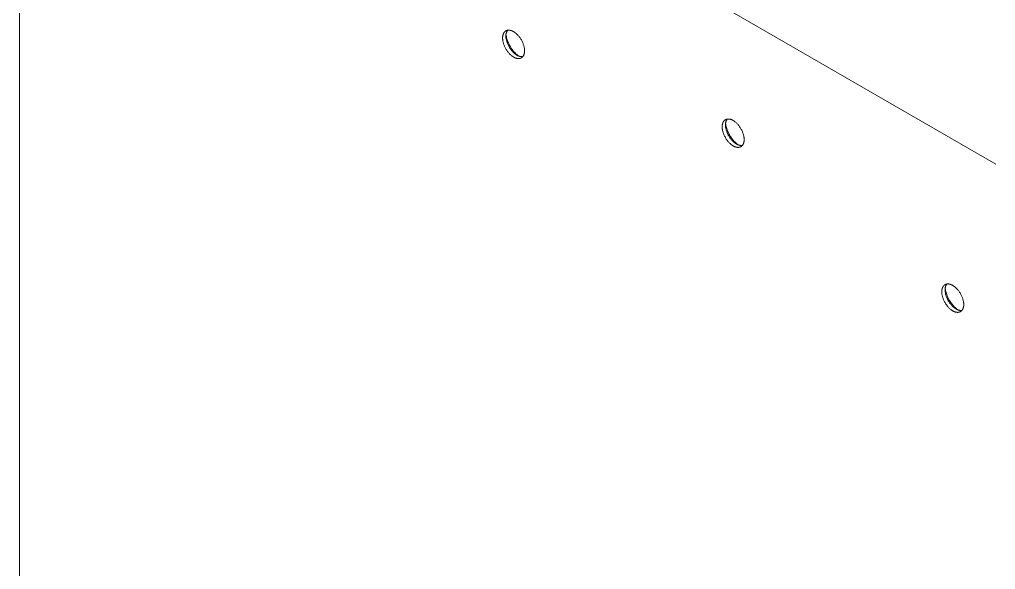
# Model space of a CAD drawing. Header units: millimetres. Extents: x 7 to 2510, y -101 to 1516.
# Drawn here: x 1803.3 to 2117.6, y 984.3 to 1161.3 of the extents above; entities that cross this region are included whole.
import ezdxf

# ---------------------------------------------------------------- set-up
doc = ezdxf.new("R2010")
doc.units = ezdxf.units.MM
doc.layers.add('ZANO_R', color=7, linetype='Continuous', lineweight=0)

msp = doc.modelspace()

# ---------------------------------------------------------------- linework, layer by layer
at = {"layer": 'ZANO_R'}
for p, q in [((1803.28, 944.16), (1803.28, 1296.23)), ((1803.28, 1296.23), (2117.65, 1114.73)), ((1959.06, 1156.59), (1959.03, 1156.51)), ((1959.09, 1156.67), (1959.06, 1156.59)), ((1959.12, 1156.74), (1959.09, 1156.67)), ((1959.16, 1156.81), (1959.12, 1156.74)), ((1959.17, 1156.85), (1959.16, 1156.81)), ((1959.19, 1156.88), (1959.17, 1156.85)), ((1959.21, 1156.92), (1959.19, 1156.88)), ((1959.23, 1156.95), (1959.21, 1156.92)), ((1959.25, 1156.99), (1959.23, 1156.95)), ((1959.28, 1157.02), (1959.25, 1156.99)), ((1959.3, 1157.05), (1959.28, 1157.02)), ((1959.32, 1157.08), (1959.3, 1157.05)), ((1959.34, 1157.12), (1959.32, 1157.08)), ((1959.37, 1157.15), (1959.34, 1157.12)), ((1959.39, 1157.18), (1959.37, 1157.15)), ((1959.42, 1157.21), (1959.39, 1157.18)), ((1959.44, 1157.24), (1959.42, 1157.21)), ((1959.47, 1157.27), (1959.44, 1157.24)), ((1959.49, 1157.29), (1959.47, 1157.27)), ((1959.52, 1157.32), (1959.49, 1157.29)), ((1959.55, 1157.35), (1959.52, 1157.32)), ((1959.57, 1157.37), (1959.55, 1157.35)), ((1959.6, 1157.4), (1959.57, 1157.37)), ((1959.63, 1157.42), (1959.6, 1157.4)), ((1959.66, 1157.45), (1959.63, 1157.42)), ((1959.69, 1157.47), (1959.66, 1157.45)), ((1959.72, 1157.49), (1959.69, 1157.47)), ((1959.75, 1157.51), (1959.72, 1157.49)), ((1959.78, 1157.54), (1959.75, 1157.51)), ((1959.81, 1157.56), (1959.78, 1157.54)), ((1959.84, 1157.58), (1959.81, 1157.56)), ((1959.87, 1157.6), (1959.84, 1157.58)), ((1959.91, 1157.61), (1959.87, 1157.6)), ((1959.94, 1157.63), (1959.91, 1157.61)), ((1959.93, 1156.52), (1959.95, 1156.62)), ((1959.97, 1157.65), (1959.94, 1157.63)), ((1959.95, 1156.62), (1959.97, 1156.71)), ((1960.01, 1157.66), (1959.97, 1157.65)), ((1959.97, 1156.71), (1959.99, 1156.81)), ((1959.99, 1156.81), (1960.02, 1156.91)), ((1960.04, 1157.68), (1960.01, 1157.66)), ((1960.02, 1156.91), (1960.05, 1157)), ((1960.08, 1157.69), (1960.04, 1157.68)), ((1960.05, 1157), (1960.08, 1157.1)), ((1960.11, 1157.71), (1960.08, 1157.69)), ((1960.08, 1157.1), (1960.12, 1157.19)), ((1960.15, 1157.72), (1960.11, 1157.71)), ((1960.12, 1157.19), (1960.16, 1157.28)), ((1960.18, 1157.73), (1960.15, 1157.72)), ((1960.16, 1157.28), (1960.2, 1157.37)), ((1960.22, 1157.75), (1960.18, 1157.73)), ((1960.2, 1157.37), (1960.25, 1157.46)), ((1960.25, 1157.76), (1960.22, 1157.75)), ((1960.29, 1157.77), (1960.25, 1157.76)), ((1960.25, 1157.46), (1960.3, 1157.55)), ((1960.33, 1157.78), (1960.29, 1157.77)), ((1960.3, 1157.55), (1960.35, 1157.64)), ((1960.36, 1157.78), (1960.33, 1157.78)), ((1960.35, 1157.64), (1960.4, 1157.72)), ((1960.4, 1157.79), (1960.36, 1157.78)), ((1960.4, 1157.72), (1960.46, 1157.8)), ((1960.44, 1157.8), (1960.4, 1157.79)), ((1960.48, 1157.81), (1960.44, 1157.8)), ((1960.52, 1157.81), (1960.48, 1157.81)), ((1960.55, 1157.82), (1960.52, 1157.81)), ((1960.59, 1157.82), (1960.55, 1157.82)), ((1960.63, 1157.82), (1960.59, 1157.82)), ((1960.67, 1157.83), (1960.63, 1157.82)), ((1960.71, 1157.83), (1960.67, 1157.83)), ((1960.75, 1157.83), (1960.71, 1157.83)), ((1960.79, 1157.83), (1960.75, 1157.83)), ((1960.83, 1157.83), (1960.79, 1157.83)), ((1960.87, 1157.83), (1960.83, 1157.83)), ((1960.91, 1157.83), (1960.87, 1157.83)), ((1960.99, 1157.82), (1960.91, 1157.83)), ((1961.07, 1157.81), (1960.99, 1157.82)), ((1961.15, 1157.8), (1961.07, 1157.81)), ((1961.24, 1157.79), (1961.15, 1157.8)), ((1961.32, 1157.77), (1961.24, 1157.79)), ((1961.4, 1157.75), (1961.32, 1157.77)), ((1961.48, 1157.73), (1961.4, 1157.75)), ((1961.57, 1157.71), (1961.48, 1157.73)), ((1961.65, 1157.68), (1961.57, 1157.71)), ((1961.73, 1157.65), (1961.65, 1157.68)), ((1961.81, 1157.62), (1961.73, 1157.65)), ((1961.89, 1157.59), (1961.81, 1157.62)), ((1961.98, 1157.55), (1961.89, 1157.59)), ((1962.06, 1157.51), (1961.98, 1157.55)), ((1962.14, 1157.48), (1962.06, 1157.51)), ((1962.22, 1157.43), (1962.14, 1157.48)), ((1962.3, 1157.39), (1962.22, 1157.43)), ((1962.37, 1157.35), (1962.3, 1157.39)), ((1962.45, 1157.3), (1962.37, 1157.35)), ((1962.53, 1157.25), (1962.45, 1157.3)), ((1962.61, 1157.2), (1962.53, 1157.25)), ((1962.69, 1157.15), (1962.61, 1157.2)), ((1962.77, 1157.09), (1962.69, 1157.15)), ((1962.85, 1157.03), (1962.77, 1157.09)), ((1962.94, 1156.97), (1962.85, 1157.03)), ((1963.02, 1156.91), (1962.94, 1156.97)), ((1963.18, 1156.77), (1963.02, 1156.91)), ((1963.35, 1156.63), (1963.18, 1156.77)), ((1963.51, 1156.47), (1963.35, 1156.63)), ((1958.85, 1155.58), (1958.84, 1155.49)), ((1958.84, 1155.49), (1958.84, 1155.4)), ((1958.84, 1155.4), (1958.84, 1155.31)), ((1958.84, 1155.22), (1958.84, 1155.31)), ((1958.84, 1155.12), (1958.84, 1155.22)), ((1958.85, 1155.03), (1958.84, 1155.12)), ((1958.86, 1155.75), (1958.85, 1155.66)), ((1958.85, 1155.66), (1958.85, 1155.58)), ((1958.85, 1154.93), (1958.85, 1155.03)), ((1958.86, 1154.83), (1958.85, 1154.93)), ((1958.87, 1155.84), (1958.86, 1155.75)), ((1958.87, 1154.73), (1958.86, 1154.83)), ((1958.88, 1155.93), (1958.87, 1155.84)), ((1958.88, 1154.63), (1958.87, 1154.73)), ((1958.9, 1156.02), (1958.88, 1155.93)), ((1958.9, 1154.53), (1958.88, 1154.63)), ((1958.91, 1156.1), (1958.9, 1156.02)), ((1958.93, 1154.32), (1958.9, 1154.53)), ((1958.93, 1156.19), (1958.91, 1156.1)), ((1958.95, 1156.27), (1958.93, 1156.19)), ((1958.98, 1154.1), (1958.93, 1154.32)), ((1958.98, 1156.35), (1958.95, 1156.27)), ((1959, 1156.43), (1958.98, 1156.35)), ((1959.03, 1153.88), (1958.98, 1154.1)), ((1959.03, 1156.51), (1959, 1156.43)), ((1959.09, 1153.66), (1959.03, 1153.88)), ((1959.16, 1153.43), (1959.09, 1153.66)), ((1959.23, 1153.2), (1959.16, 1153.43)), ((1959.9, 1156.22), (1959.91, 1156.32)), ((1959.9, 1156.12), (1959.9, 1156.22)), ((1959.9, 1156.02), (1959.9, 1156.12)), ((1959.9, 1155.92), (1959.9, 1156.02)), ((1959.9, 1155.83), (1959.9, 1155.92)), ((1959.9, 1155.73), (1959.9, 1155.83)), ((1959.91, 1155.64), (1959.9, 1155.73)), ((1959.91, 1156.32), (1959.92, 1156.42)), ((1959.91, 1155.54), (1959.91, 1155.64)), ((1959.92, 1155.45), (1959.91, 1155.54)), ((1959.92, 1156.42), (1959.93, 1156.52)), ((1959.93, 1155.35), (1959.92, 1155.45)), ((1959.93, 1156.47), (1959.99, 1156.12)), ((1959.94, 1155.24), (1959.93, 1155.35)), ((1959.96, 1155.14), (1959.94, 1155.24)), ((1959.99, 1154.93), (1959.96, 1155.14)), ((1959.99, 1156.12), (1960.05, 1155.77)), ((1960.04, 1154.72), (1959.99, 1154.93)), ((1960.09, 1154.5), (1960.04, 1154.72)), ((1960.05, 1155.77), (1960.13, 1155.42)), ((1960.15, 1154.27), (1960.09, 1154.5)), ((1960.13, 1155.42), (1960.22, 1155.07)), ((1960.22, 1154.05), (1960.15, 1154.27)), ((1960.22, 1155.07), (1960.32, 1154.73)), ((1960.29, 1153.82), (1960.22, 1154.05)), ((1960.38, 1153.58), (1960.29, 1153.82)), ((1960.32, 1154.73), (1960.43, 1154.39)), ((1960.48, 1153.35), (1960.38, 1153.58)), ((1960.43, 1154.39), (1960.55, 1154.06)), ((1960.55, 1154.06), (1960.69, 1153.73)), ((1960.69, 1153.73), (1960.83, 1153.4)), ((1960.83, 1153.4), (1960.99, 1153.08)), ((1963.68, 1156.31), (1963.51, 1156.47)), ((1963.84, 1156.14), (1963.68, 1156.31)), ((1964, 1155.95), (1963.84, 1156.14)), ((1964.16, 1155.76), (1964, 1155.95)), ((1964.31, 1155.57), (1964.16, 1155.76)), ((1964.46, 1155.36), (1964.31, 1155.57)), ((1964.6, 1155.15), (1964.46, 1155.36)), ((1964.74, 1154.93), (1964.6, 1155.15)), ((1964.87, 1154.71), (1964.74, 1154.93)), ((1965, 1154.48), (1964.87, 1154.71)), ((1965.12, 1154.25), (1965, 1154.48)), ((1965.23, 1154.02), (1965.12, 1154.25)), ((1965.33, 1153.79), (1965.23, 1154.02)), ((1965.43, 1153.56), (1965.33, 1153.79)), ((1965.51, 1153.33), (1965.43, 1153.56)), ((1959.32, 1152.97), (1959.23, 1153.2)), ((1959.42, 1152.74), (1959.32, 1152.97)), ((1959.52, 1152.51), (1959.42, 1152.74)), ((1959.63, 1152.28), (1959.52, 1152.51)), ((1959.75, 1152.05), (1959.63, 1152.28)), ((1959.87, 1151.82), (1959.75, 1152.05)), ((1960.01, 1151.6), (1959.87, 1151.82)), ((1960.15, 1151.38), (1960.01, 1151.6)), ((1960.29, 1151.17), (1960.15, 1151.38)), ((1960.44, 1150.97), (1960.29, 1151.17)), ((1960.59, 1150.77), (1960.44, 1150.97)), ((1960.58, 1153.12), (1960.48, 1153.35)), ((1960.69, 1152.89), (1960.58, 1153.12)), ((1960.75, 1150.58), (1960.59, 1150.77)), ((1960.81, 1152.66), (1960.69, 1152.89)), ((1960.91, 1150.39), (1960.75, 1150.58)), ((1960.93, 1152.43), (1960.81, 1152.66)), ((1961.07, 1150.22), (1960.91, 1150.39)), ((1961.07, 1152.21), (1960.93, 1152.43)), ((1960.99, 1153.08), (1961.16, 1152.77)), ((1961.21, 1151.99), (1961.07, 1152.21)), ((1961.16, 1152.77), (1961.34, 1152.46)), ((1961.35, 1151.78), (1961.21, 1151.99)), ((1961.34, 1152.46), (1961.52, 1152.16)), ((1961.5, 1151.58), (1961.35, 1151.78)), ((1961.65, 1151.38), (1961.5, 1151.58)), ((1961.52, 1152.16), (1961.72, 1151.86)), ((1961.81, 1151.19), (1961.65, 1151.38)), ((1961.72, 1151.86), (1961.93, 1151.57)), ((1961.97, 1151.01), (1961.81, 1151.19)), ((1961.93, 1151.57), (1962.15, 1151.29)), ((1962.13, 1150.83), (1961.97, 1151.01)), ((1962.3, 1150.67), (1962.13, 1150.83)), ((1962.15, 1151.29), (1962.38, 1151.02)), ((1962.46, 1150.51), (1962.3, 1150.67)), ((1962.38, 1151.02), (1962.62, 1150.75)), ((1962.63, 1150.37), (1962.46, 1150.51)), ((1962.62, 1150.75), (1962.86, 1150.49)), ((1962.79, 1150.23), (1962.63, 1150.37)), ((1962.86, 1150.49), (1963.12, 1150.24)), ((1965.59, 1153.1), (1965.51, 1153.33)), ((1965.66, 1152.87), (1965.59, 1153.1)), ((1965.72, 1152.65), (1965.66, 1152.87)), ((1965.77, 1152.43), (1965.72, 1152.65)), ((1965.82, 1152.21), (1965.77, 1152.43)), ((1965.8, 1150.26), (1965.77, 1150.18)), ((1965.82, 1150.34), (1965.8, 1150.26)), ((1965.85, 1152), (1965.82, 1152.21)), ((1965.83, 1150.43), (1965.82, 1150.34)), ((1965.85, 1150.52), (1965.83, 1150.43)), ((1965.86, 1151.9), (1965.85, 1152)), ((1965.86, 1150.6), (1965.85, 1150.52)), ((1965.88, 1151.8), (1965.86, 1151.9)), ((1965.88, 1150.69), (1965.86, 1150.6)), ((1965.89, 1151.7), (1965.88, 1151.8)), ((1965.89, 1150.78), (1965.88, 1150.69)), ((1965.9, 1151.6), (1965.89, 1151.7)), ((1965.9, 1150.87), (1965.89, 1150.78)), ((1965.9, 1151.5), (1965.9, 1151.6)), ((1965.91, 1151.41), (1965.9, 1151.5)), ((1965.91, 1151.04), (1965.9, 1150.95)), ((1965.9, 1150.95), (1965.9, 1150.87)), ((1965.91, 1151.31), (1965.91, 1151.41)), ((1965.91, 1151.22), (1965.91, 1151.31)), ((1965.91, 1151.22), (1965.91, 1151.13)), ((1965.91, 1151.13), (1965.91, 1151.04)), ((1961.24, 1150.06), (1961.07, 1150.22)), ((1961.4, 1149.9), (1961.24, 1150.06)), ((1961.57, 1149.76), (1961.4, 1149.9)), ((1961.73, 1149.62), (1961.57, 1149.76)), ((1961.81, 1149.56), (1961.73, 1149.62)), ((1961.89, 1149.5), (1961.81, 1149.56)), ((1961.98, 1149.44), (1961.89, 1149.5)), ((1962.06, 1149.38), (1961.98, 1149.44)), ((1962.14, 1149.33), (1962.06, 1149.38)), ((1962.22, 1149.28), (1962.14, 1149.33)), ((1962.3, 1149.23), (1962.22, 1149.28)), ((1962.37, 1149.18), (1962.3, 1149.23)), ((1962.45, 1149.14), (1962.37, 1149.18)), ((1962.53, 1149.1), (1962.45, 1149.14)), ((1962.61, 1149.05), (1962.53, 1149.1)), ((1962.69, 1149.02), (1962.61, 1149.05)), ((1962.77, 1148.98), (1962.69, 1149.02)), ((1962.85, 1148.94), (1962.77, 1148.98)), ((1962.87, 1150.17), (1962.79, 1150.23)), ((1962.94, 1148.91), (1962.85, 1148.94)), ((1962.96, 1150.11), (1962.87, 1150.17)), ((1963.02, 1148.88), (1962.94, 1148.91)), ((1963.04, 1150.05), (1962.96, 1150.11)), ((1963.1, 1148.85), (1963.02, 1148.88)), ((1963.12, 1149.99), (1963.04, 1150.05)), ((1963.18, 1148.82), (1963.1, 1148.85)), ((1963.12, 1150.24), (1963.38, 1150)), ((1963.2, 1149.94), (1963.12, 1149.99)), ((1963.26, 1148.8), (1963.18, 1148.82)), ((1963.28, 1149.89), (1963.2, 1149.94)), ((1963.35, 1148.78), (1963.26, 1148.8)), ((1963.36, 1149.84), (1963.28, 1149.89)), ((1963.43, 1148.76), (1963.35, 1148.78)), ((1963.43, 1149.79), (1963.36, 1149.84)), ((1963.38, 1150), (1963.65, 1149.77)), ((1963.55, 1149.73), (1963.43, 1149.79)), ((1963.51, 1148.74), (1963.43, 1148.76)), ((1963.59, 1148.73), (1963.51, 1148.74)), ((1963.67, 1149.67), (1963.55, 1149.73)), ((1963.68, 1148.72), (1963.59, 1148.73)), ((1963.65, 1149.77), (1963.93, 1149.55)), ((1963.79, 1149.61), (1963.67, 1149.67)), ((1963.76, 1148.71), (1963.68, 1148.72)), ((1963.84, 1148.7), (1963.76, 1148.71)), ((1963.91, 1149.56), (1963.79, 1149.61)), ((1963.88, 1148.7), (1963.84, 1148.7)), ((1963.92, 1148.7), (1963.88, 1148.7)), ((1963.97, 1149.53), (1963.91, 1149.56)), ((1963.96, 1148.7), (1963.92, 1148.7)), ((1964, 1148.7), (1963.96, 1148.7)), ((1964.03, 1149.51), (1963.97, 1149.53)), ((1964.04, 1148.7), (1964, 1148.7)), ((1964.09, 1149.49), (1964.03, 1149.51)), ((1964.08, 1148.7), (1964.04, 1148.7)), ((1964.12, 1148.71), (1964.08, 1148.7)), ((1964.15, 1149.47), (1964.09, 1149.49)), ((1964.16, 1148.71), (1964.12, 1148.71)), ((1964.21, 1149.45), (1964.15, 1149.47)), ((1964.19, 1148.71), (1964.16, 1148.71)), ((1964.23, 1148.72), (1964.19, 1148.71)), ((1964.27, 1149.43), (1964.21, 1149.45)), ((1964.27, 1148.72), (1964.23, 1148.72)), ((1964.33, 1149.41), (1964.27, 1149.43)), ((1964.31, 1148.73), (1964.27, 1148.72)), ((1964.35, 1148.74), (1964.31, 1148.73)), ((1964.4, 1149.39), (1964.33, 1149.41)), ((1964.38, 1148.75), (1964.35, 1148.74)), ((1964.42, 1148.75), (1964.38, 1148.75)), ((1964.46, 1149.38), (1964.4, 1149.39)), ((1964.46, 1148.76), (1964.42, 1148.75)), ((1964.52, 1149.37), (1964.46, 1149.38)), ((1964.49, 1148.77), (1964.46, 1148.76)), ((1964.53, 1148.78), (1964.49, 1148.77)), ((1964.58, 1149.35), (1964.52, 1149.37)), ((1964.57, 1148.8), (1964.53, 1148.78)), ((1964.6, 1148.81), (1964.57, 1148.8)), ((1964.64, 1149.34), (1964.58, 1149.35)), ((1964.64, 1148.82), (1964.6, 1148.81)), ((1964.7, 1149.33), (1964.64, 1149.34)), ((1964.67, 1148.84), (1964.64, 1148.82)), ((1964.71, 1148.85), (1964.67, 1148.84)), ((1964.76, 1149.33), (1964.7, 1149.33)), ((1964.74, 1148.87), (1964.71, 1148.85)), ((1964.78, 1148.88), (1964.74, 1148.87)), ((1964.82, 1149.32), (1964.76, 1149.33)), ((1964.81, 1148.9), (1964.78, 1148.88)), ((1964.84, 1148.92), (1964.81, 1148.9)), ((1964.88, 1149.32), (1964.82, 1149.32)), ((1964.87, 1148.93), (1964.84, 1148.92)), ((1964.91, 1148.95), (1964.87, 1148.93)), ((1964.94, 1149.31), (1964.88, 1149.32)), ((1964.94, 1148.97), (1964.91, 1148.95)), ((1965, 1149.31), (1964.94, 1149.31)), ((1964.97, 1148.99), (1964.94, 1148.97)), ((1965, 1149.02), (1964.97, 1148.99)), ((1965.06, 1149.31), (1965, 1149.31)), ((1965.03, 1149.04), (1965, 1149.02)), ((1965.06, 1149.06), (1965.03, 1149.04)), ((1965.12, 1149.32), (1965.06, 1149.31)), ((1965.09, 1149.08), (1965.06, 1149.06)), ((1965.12, 1149.11), (1965.09, 1149.08)), ((1965.18, 1149.32), (1965.12, 1149.32)), ((1965.15, 1149.13), (1965.12, 1149.11)), ((1965.18, 1149.16), (1965.15, 1149.13)), ((1965.23, 1149.32), (1965.18, 1149.32)), ((1965.2, 1149.18), (1965.18, 1149.16)), ((1965.23, 1149.21), (1965.2, 1149.18)), ((1965.29, 1149.33), (1965.23, 1149.32)), ((1965.26, 1149.24), (1965.23, 1149.21)), ((1965.28, 1149.26), (1965.26, 1149.24)), ((1965.31, 1149.29), (1965.28, 1149.26)), ((1965.35, 1149.34), (1965.29, 1149.33)), ((1965.33, 1149.32), (1965.31, 1149.29)), ((1965.36, 1149.35), (1965.33, 1149.32)), ((1965.38, 1149.38), (1965.36, 1149.35)), ((1965.41, 1149.41), (1965.38, 1149.38)), ((1965.43, 1149.45), (1965.41, 1149.41)), ((1965.45, 1149.48), (1965.43, 1149.45)), ((1965.47, 1149.51), (1965.45, 1149.48)), ((1965.49, 1149.54), (1965.47, 1149.51)), ((1965.51, 1149.58), (1965.49, 1149.54)), ((1965.54, 1149.61), (1965.51, 1149.58)), ((1965.55, 1149.65), (1965.54, 1149.61)), ((1965.57, 1149.68), (1965.55, 1149.65)), ((1965.59, 1149.72), (1965.57, 1149.68)), ((1965.63, 1149.79), (1965.59, 1149.72)), ((1965.66, 1149.86), (1965.63, 1149.79)), ((1965.69, 1149.94), (1965.66, 1149.86)), ((1965.72, 1150.02), (1965.69, 1149.94)), ((1965.75, 1150.1), (1965.72, 1150.02)), ((1965.77, 1150.18), (1965.75, 1150.1)), ((2029.87, 1128.24), (2029.89, 1128.27)), ((2029.89, 1128.27), (2029.9, 1128.31)), ((2029.9, 1128.31), (2029.92, 1128.34)), ((2029.92, 1128.34), (2029.94, 1128.38)), ((2029.94, 1128.38), (2029.97, 1128.41)), ((2029.97, 1128.41), (2029.99, 1128.44)), ((2029.99, 1128.44), (2030.01, 1128.48)), ((2030.01, 1128.48), (2030.03, 1128.51)), ((2030.03, 1128.51), (2030.05, 1128.54)), ((2030.05, 1128.54), (2030.08, 1128.57)), ((2030.08, 1128.57), (2030.1, 1128.6)), ((2030.1, 1128.6), (2030.13, 1128.63)), ((2030.13, 1128.63), (2030.15, 1128.66)), ((2030.15, 1128.66), (2030.18, 1128.69)), ((2030.18, 1128.69), (2030.2, 1128.72)), ((2030.2, 1128.72), (2030.23, 1128.74)), ((2030.23, 1128.74), (2030.26, 1128.77)), ((2030.26, 1128.77), (2030.28, 1128.8)), ((2030.28, 1128.8), (2030.31, 1128.82)), ((2030.31, 1128.82), (2030.34, 1128.85)), ((2030.34, 1128.85), (2030.37, 1128.87)), ((2030.37, 1128.87), (2030.4, 1128.89)), ((2030.4, 1128.89), (2030.43, 1128.92)), ((2030.43, 1128.92), (2030.46, 1128.94)), ((2030.46, 1128.94), (2030.49, 1128.96)), ((2030.49, 1128.96), (2030.52, 1128.98)), ((2030.52, 1128.98), (2030.55, 1129)), ((2030.55, 1129), (2030.58, 1129.02)), ((2030.58, 1129.02), (2030.62, 1129.04)), ((2030.62, 1129.04), (2030.65, 1129.05)), ((2030.65, 1129.05), (2030.68, 1129.07)), ((2030.68, 1129.07), (2030.72, 1129.09)), ((2030.73, 1128.33), (2030.7, 1128.23)), ((2030.72, 1129.09), (2030.75, 1129.1)), ((2030.76, 1128.43), (2030.73, 1128.33)), ((2030.75, 1129.1), (2030.79, 1129.12)), ((2030.79, 1128.52), (2030.76, 1128.43)), ((2030.79, 1129.12), (2030.82, 1129.13)), ((2030.83, 1128.61), (2030.79, 1128.52)), ((2030.82, 1129.13), (2030.86, 1129.14)), ((2030.87, 1128.71), (2030.83, 1128.61)), ((2030.86, 1129.14), (2030.89, 1129.16)), ((2030.91, 1128.8), (2030.87, 1128.71)), ((2030.89, 1129.16), (2030.93, 1129.17)), ((2030.96, 1128.89), (2030.91, 1128.8)), ((2030.93, 1129.17), (2030.96, 1129.18)), ((2030.96, 1129.18), (2031, 1129.19)), ((2031.01, 1128.97), (2030.96, 1128.89)), ((2031, 1129.19), (2031.04, 1129.2)), ((2031.06, 1129.06), (2031.01, 1128.97)), ((2031.04, 1129.2), (2031.08, 1129.21)), ((2031.11, 1129.14), (2031.06, 1129.06)), ((2031.08, 1129.21), (2031.11, 1129.21)), ((2031.17, 1129.23), (2031.11, 1129.14)), ((2031.11, 1129.21), (2031.15, 1129.22)), ((2031.15, 1129.22), (2031.19, 1129.23)), ((2031.19, 1129.23), (2031.23, 1129.23)), ((2031.23, 1129.23), (2031.27, 1129.24)), ((2031.27, 1129.24), (2031.3, 1129.24)), ((2031.3, 1129.24), (2031.34, 1129.25)), ((2031.34, 1129.25), (2031.38, 1129.25)), ((2031.38, 1129.25), (2031.42, 1129.25)), ((2031.42, 1129.25), (2031.46, 1129.25)), ((2031.46, 1129.25), (2031.5, 1129.25)), ((2031.5, 1129.25), (2031.54, 1129.25)), ((2031.54, 1129.25), (2031.58, 1129.25)), ((2031.58, 1129.25), (2031.62, 1129.25)), ((2031.62, 1129.25), (2031.7, 1129.24)), ((2031.7, 1129.24), (2031.78, 1129.23)), ((2031.78, 1129.23), (2031.87, 1129.22)), ((2031.87, 1129.22), (2031.95, 1129.21)), ((2031.95, 1129.21), (2032.03, 1129.19)), ((2032.03, 1129.19), (2032.11, 1129.17)), ((2032.11, 1129.17), (2032.19, 1129.15)), ((2032.19, 1129.15), (2032.28, 1129.13)), ((2032.28, 1129.13), (2032.36, 1129.1)), ((2032.36, 1129.1), (2032.44, 1129.07)), ((2032.44, 1129.07), (2032.52, 1129.04)), ((2032.52, 1129.04), (2032.61, 1129.01)), ((2032.61, 1129.01), (2032.69, 1128.97)), ((2032.69, 1128.97), (2032.77, 1128.94)), ((2032.77, 1128.94), (2032.85, 1128.9)), ((2032.85, 1128.9), (2032.93, 1128.86)), ((2032.93, 1128.86), (2033.01, 1128.81)), ((2033.01, 1128.81), (2033.08, 1128.77)), ((2033.08, 1128.77), (2033.16, 1128.72)), ((2033.16, 1128.72), (2033.24, 1128.68)), ((2033.24, 1128.68), (2033.32, 1128.62)), ((2033.32, 1128.62), (2033.4, 1128.57)), ((2033.4, 1128.57), (2033.48, 1128.51)), ((2033.48, 1128.51), (2033.56, 1128.46)), ((2033.56, 1128.46), (2033.65, 1128.39)), ((2033.65, 1128.39), (2033.73, 1128.33)), ((2033.73, 1128.33), (2033.89, 1128.2)), ((2029.55, 1126.91), (2029.56, 1127)), ((2029.55, 1126.82), (2029.55, 1126.91)), ((2029.55, 1126.73), (2029.55, 1126.82)), ((2029.55, 1126.64), (2029.55, 1126.73)), ((2029.55, 1126.54), (2029.55, 1126.64)), ((2029.56, 1126.45), (2029.55, 1126.54)), ((2029.56, 1127.09), (2029.57, 1127.18)), ((2029.56, 1127), (2029.56, 1127.09)), ((2029.56, 1126.35), (2029.56, 1126.45)), ((2029.57, 1126.26), (2029.56, 1126.35)), ((2029.57, 1127.18), (2029.58, 1127.26)), ((2029.58, 1126.16), (2029.57, 1126.26)), ((2029.58, 1127.26), (2029.59, 1127.35)), ((2029.59, 1126.05), (2029.58, 1126.16)), ((2029.59, 1127.35), (2029.61, 1127.44)), ((2029.61, 1125.95), (2029.59, 1126.05)), ((2029.61, 1127.44), (2029.62, 1127.52)), ((2029.64, 1125.74), (2029.61, 1125.95)), ((2029.62, 1127.52), (2029.64, 1127.61)), ((2029.64, 1127.61), (2029.66, 1127.69)), ((2029.69, 1125.53), (2029.64, 1125.74)), ((2029.66, 1127.69), (2029.69, 1127.77)), ((2029.69, 1127.77), (2029.71, 1127.85)), ((2029.74, 1125.31), (2029.69, 1125.53)), ((2029.71, 1127.85), (2029.74, 1127.93)), ((2029.74, 1127.93), (2029.77, 1128.01)), ((2029.8, 1125.08), (2029.74, 1125.31)), ((2029.77, 1128.01), (2029.8, 1128.09)), ((2029.8, 1128.09), (2029.83, 1128.16)), ((2029.83, 1128.16), (2029.87, 1128.24)), ((2030.62, 1127.74), (2030.61, 1127.64)), ((2030.61, 1127.64), (2030.61, 1127.54)), ((2030.61, 1127.54), (2030.61, 1127.44)), ((2030.61, 1127.44), (2030.61, 1127.34)), ((2030.61, 1127.25), (2030.61, 1127.34)), ((2030.61, 1127.16), (2030.61, 1127.25)), ((2030.62, 1127.06), (2030.61, 1127.16)), ((2030.63, 1127.84), (2030.62, 1127.74)), ((2030.62, 1126.97), (2030.62, 1127.06)), ((2030.63, 1126.87), (2030.62, 1126.97)), ((2030.64, 1127.94), (2030.63, 1127.84)), ((2030.64, 1126.77), (2030.63, 1126.87)), ((2030.66, 1128.04), (2030.64, 1127.94)), ((2030.65, 1126.67), (2030.64, 1126.77)), ((2030.65, 1127.89), (2030.7, 1127.54)), ((2030.67, 1126.56), (2030.65, 1126.67)), ((2030.68, 1128.14), (2030.66, 1128.04)), ((2030.7, 1126.35), (2030.67, 1126.56)), ((2030.7, 1128.23), (2030.68, 1128.14)), ((2030.7, 1127.54), (2030.76, 1127.19)), ((2030.75, 1126.14), (2030.7, 1126.35)), ((2030.8, 1125.92), (2030.75, 1126.14)), ((2030.76, 1127.19), (2030.84, 1126.84)), ((2030.86, 1125.7), (2030.8, 1125.92)), ((2030.84, 1126.84), (2030.93, 1126.5)), ((2030.93, 1125.47), (2030.86, 1125.7)), ((2030.93, 1126.5), (2031.03, 1126.15)), ((2031.01, 1125.24), (2030.93, 1125.47)), ((2031.09, 1125.01), (2031.01, 1125.24)), ((2031.03, 1126.15), (2031.14, 1125.82)), ((2031.14, 1125.82), (2031.26, 1125.48)), ((2031.26, 1125.48), (2031.4, 1125.15)), ((2031.4, 1125.15), (2031.54, 1124.83)), ((2033.89, 1128.2), (2034.06, 1128.05)), ((2034.06, 1128.05), (2034.22, 1127.9)), ((2034.22, 1127.9), (2034.39, 1127.73)), ((2034.39, 1127.73), (2034.55, 1127.56)), ((2034.55, 1127.56), (2034.71, 1127.38)), ((2034.71, 1127.38), (2034.87, 1127.19)), ((2034.87, 1127.19), (2035.02, 1126.99)), ((2035.02, 1126.99), (2035.17, 1126.78)), ((2035.17, 1126.78), (2035.31, 1126.57)), ((2035.31, 1126.57), (2035.45, 1126.35)), ((2035.45, 1126.35), (2035.58, 1126.13)), ((2035.58, 1126.13), (2035.71, 1125.91)), ((2035.71, 1125.91), (2035.83, 1125.68)), ((2035.83, 1125.68), (2035.94, 1125.45)), ((2035.94, 1125.45), (2036.04, 1125.21)), ((2036.04, 1125.21), (2036.14, 1124.98)), ((2029.87, 1124.86), (2029.8, 1125.08)), ((2029.94, 1124.63), (2029.87, 1124.86)), ((2030.03, 1124.39), (2029.94, 1124.63)), ((2030.13, 1124.16), (2030.03, 1124.39)), ((2030.23, 1123.93), (2030.13, 1124.16)), ((2030.34, 1123.7), (2030.23, 1123.93)), ((2030.46, 1123.47), (2030.34, 1123.7)), ((2030.58, 1123.24), (2030.46, 1123.47)), ((2030.72, 1123.02), (2030.58, 1123.24)), ((2030.86, 1122.8), (2030.72, 1123.02)), ((2031, 1122.59), (2030.86, 1122.8)), ((2031.15, 1122.39), (2031, 1122.59)), ((2031.19, 1124.77), (2031.09, 1125.01)), ((2031.3, 1122.19), (2031.15, 1122.39)), ((2031.29, 1124.54), (2031.19, 1124.77)), ((2031.4, 1124.31), (2031.29, 1124.54)), ((2031.46, 1122), (2031.3, 1122.19)), ((2031.52, 1124.08), (2031.4, 1124.31)), ((2031.62, 1121.82), (2031.46, 1122)), ((2031.65, 1123.86), (2031.52, 1124.08)), ((2031.54, 1124.83), (2031.7, 1124.51)), ((2031.78, 1123.63), (2031.65, 1123.86)), ((2031.7, 1124.51), (2031.87, 1124.19)), ((2031.92, 1123.42), (2031.78, 1123.63)), ((2031.87, 1124.19), (2032.05, 1123.88)), ((2032.06, 1123.21), (2031.92, 1123.42)), ((2032.05, 1123.88), (2032.24, 1123.58)), ((2032.21, 1123), (2032.06, 1123.21)), ((2032.36, 1122.8), (2032.21, 1123)), ((2032.24, 1123.58), (2032.43, 1123.28)), ((2032.52, 1122.61), (2032.36, 1122.8)), ((2032.43, 1123.28), (2032.64, 1123)), ((2032.68, 1122.43), (2032.52, 1122.61)), ((2032.64, 1123), (2032.86, 1122.71)), ((2032.84, 1122.26), (2032.68, 1122.43)), ((2033.01, 1122.09), (2032.84, 1122.26)), ((2032.86, 1122.71), (2033.09, 1122.44)), ((2033.17, 1121.94), (2033.01, 1122.09)), ((2033.09, 1122.44), (2033.33, 1122.17)), ((2033.33, 1122.17), (2033.57, 1121.92)), ((2036.14, 1124.98), (2036.23, 1124.75)), ((2036.23, 1124.75), (2036.3, 1124.52)), ((2036.3, 1124.52), (2036.37, 1124.29)), ((2036.37, 1124.29), (2036.43, 1124.07)), ((2036.43, 1124.07), (2036.48, 1123.85)), ((2036.48, 1123.85), (2036.53, 1123.63)), ((2036.53, 1123.63), (2036.56, 1123.42)), ((2036.56, 1123.42), (2036.58, 1123.32)), ((2036.58, 1122.02), (2036.56, 1121.94)), ((2036.58, 1123.32), (2036.59, 1123.22)), ((2036.59, 1122.11), (2036.58, 1122.02)), ((2036.59, 1123.22), (2036.6, 1123.12)), ((2036.6, 1122.2), (2036.59, 1122.11)), ((2036.6, 1123.12), (2036.61, 1123.02)), ((2036.61, 1122.29), (2036.6, 1122.2)), ((2036.61, 1123.02), (2036.61, 1122.93)), ((2036.61, 1122.93), (2036.62, 1122.83)), ((2036.62, 1122.47), (2036.61, 1122.38)), ((2036.61, 1122.38), (2036.61, 1122.29)), ((2036.62, 1122.83), (2036.62, 1122.74)), ((2036.62, 1122.74), (2036.62, 1122.65)), ((2036.62, 1122.65), (2036.62, 1122.56)), ((2036.62, 1122.56), (2036.62, 1122.47)), ((2031.78, 1121.64), (2031.62, 1121.82)), ((2031.95, 1121.48), (2031.78, 1121.64)), ((2032.11, 1121.32), (2031.95, 1121.48)), ((2032.28, 1121.18), (2032.11, 1121.32)), ((2032.44, 1121.04), (2032.28, 1121.18)), ((2032.52, 1120.98), (2032.44, 1121.04)), ((2032.61, 1120.92), (2032.52, 1120.98)), ((2032.69, 1120.86), (2032.61, 1120.92)), ((2032.77, 1120.81), (2032.69, 1120.86)), ((2032.85, 1120.75), (2032.77, 1120.81)), ((2032.93, 1120.7), (2032.85, 1120.75)), ((2033.01, 1120.65), (2032.93, 1120.7)), ((2033.08, 1120.61), (2033.01, 1120.65)), ((2033.16, 1120.56), (2033.08, 1120.61)), ((2033.24, 1120.52), (2033.16, 1120.56)), ((2033.34, 1121.79), (2033.17, 1121.94)), ((2033.32, 1120.48), (2033.24, 1120.52)), ((2033.4, 1120.44), (2033.32, 1120.48)), ((2033.5, 1121.66), (2033.34, 1121.79)), ((2033.48, 1120.4), (2033.4, 1120.44)), ((2033.56, 1120.37), (2033.48, 1120.4)), ((2033.58, 1121.59), (2033.5, 1121.66)), ((2033.65, 1120.33), (2033.56, 1120.37)), ((2033.57, 1121.92), (2033.83, 1121.67)), ((2033.67, 1121.53), (2033.58, 1121.59)), ((2033.73, 1120.3), (2033.65, 1120.33)), ((2033.75, 1121.47), (2033.67, 1121.53)), ((2033.81, 1120.27), (2033.73, 1120.3)), ((2033.83, 1121.42), (2033.75, 1121.47)), ((2033.89, 1120.25), (2033.81, 1120.27)), ((2033.83, 1121.67), (2034.09, 1121.43)), ((2033.91, 1121.36), (2033.83, 1121.42)), ((2033.98, 1120.22), (2033.89, 1120.25)), ((2033.99, 1121.31), (2033.91, 1121.36)), ((2034.06, 1120.2), (2033.98, 1120.22)), ((2034.07, 1121.26), (2033.99, 1121.31)), ((2034.14, 1120.18), (2034.06, 1120.2)), ((2034.15, 1121.22), (2034.07, 1121.26)), ((2034.09, 1121.43), (2034.36, 1121.19)), ((2034.22, 1120.17), (2034.14, 1120.18)), ((2034.26, 1121.15), (2034.15, 1121.22)), ((2034.3, 1120.15), (2034.22, 1120.17)), ((2034.38, 1121.09), (2034.26, 1121.15)), ((2034.39, 1120.14), (2034.3, 1120.15)), ((2034.36, 1121.19), (2034.64, 1120.97)), ((2034.5, 1121.03), (2034.38, 1121.09)), ((2034.47, 1120.13), (2034.39, 1120.14)), ((2034.55, 1120.13), (2034.47, 1120.13)), ((2034.62, 1120.98), (2034.5, 1121.03)), ((2034.59, 1120.12), (2034.55, 1120.13)), ((2034.63, 1120.12), (2034.59, 1120.12)), ((2034.68, 1120.96), (2034.62, 1120.98)), ((2034.67, 1120.12), (2034.63, 1120.12)), ((2034.71, 1120.12), (2034.67, 1120.12)), ((2034.74, 1120.93), (2034.68, 1120.96)), ((2034.75, 1120.12), (2034.71, 1120.12)), ((2034.8, 1120.91), (2034.74, 1120.93)), ((2034.79, 1120.13), (2034.75, 1120.12)), ((2034.83, 1120.13), (2034.79, 1120.13)), ((2034.86, 1120.89), (2034.8, 1120.91)), ((2034.87, 1120.13), (2034.83, 1120.13)), ((2034.92, 1120.87), (2034.86, 1120.89)), ((2034.9, 1120.14), (2034.87, 1120.13)), ((2034.94, 1120.14), (2034.9, 1120.14)), ((2034.98, 1120.85), (2034.92, 1120.87)), ((2034.98, 1120.15), (2034.94, 1120.14)), ((2035.05, 1120.83), (2034.98, 1120.85)), ((2035.02, 1120.15), (2034.98, 1120.15)), ((2035.06, 1120.16), (2035.02, 1120.15)), ((2035.11, 1120.82), (2035.05, 1120.83)), ((2035.09, 1120.17), (2035.06, 1120.16)), ((2035.13, 1120.18), (2035.09, 1120.17)), ((2035.17, 1120.8), (2035.11, 1120.82)), ((2035.17, 1120.19), (2035.13, 1120.18)), ((2035.23, 1120.79), (2035.17, 1120.8)), ((2035.21, 1120.2), (2035.17, 1120.19)), ((2035.24, 1120.21), (2035.21, 1120.2)), ((2035.29, 1120.78), (2035.23, 1120.79)), ((2035.28, 1120.22), (2035.24, 1120.21)), ((2035.31, 1120.23), (2035.28, 1120.22)), ((2035.35, 1120.77), (2035.29, 1120.78)), ((2035.35, 1120.24), (2035.31, 1120.23)), ((2035.41, 1120.76), (2035.35, 1120.77)), ((2035.38, 1120.26), (2035.35, 1120.24)), ((2035.42, 1120.27), (2035.38, 1120.26)), ((2035.47, 1120.75), (2035.41, 1120.76)), ((2035.45, 1120.29), (2035.42, 1120.27)), ((2035.49, 1120.3), (2035.45, 1120.29)), ((2035.53, 1120.74), (2035.47, 1120.75)), ((2035.52, 1120.32), (2035.49, 1120.3)), ((2035.55, 1120.34), (2035.52, 1120.32)), ((2035.59, 1120.74), (2035.53, 1120.74)), ((2035.58, 1120.36), (2035.55, 1120.34)), ((2035.62, 1120.38), (2035.58, 1120.36)), ((2035.65, 1120.74), (2035.59, 1120.74)), ((2035.65, 1120.4), (2035.62, 1120.38)), ((2035.71, 1120.74), (2035.65, 1120.74)), ((2035.68, 1120.42), (2035.65, 1120.4)), ((2035.71, 1120.44), (2035.68, 1120.42)), ((2035.77, 1120.74), (2035.71, 1120.74)), ((2035.74, 1120.46), (2035.71, 1120.44)), ((2035.77, 1120.48), (2035.74, 1120.46)), ((2035.83, 1120.74), (2035.77, 1120.74)), ((2035.8, 1120.51), (2035.77, 1120.48)), ((2035.83, 1120.53), (2035.8, 1120.51)), ((2035.89, 1120.74), (2035.83, 1120.74)), ((2035.86, 1120.55), (2035.83, 1120.53)), ((2035.89, 1120.58), (2035.86, 1120.55)), ((2035.94, 1120.75), (2035.89, 1120.74)), ((2035.91, 1120.61), (2035.89, 1120.58)), ((2035.94, 1120.63), (2035.91, 1120.61)), ((2036, 1120.75), (2035.94, 1120.75)), ((2035.97, 1120.66), (2035.94, 1120.63)), ((2035.99, 1120.69), (2035.97, 1120.66)), ((2036.02, 1120.72), (2035.99, 1120.69)), ((2036.06, 1120.76), (2036, 1120.75)), ((2036.04, 1120.75), (2036.02, 1120.72)), ((2036.07, 1120.77), (2036.04, 1120.75)), ((2036.09, 1120.81), (2036.07, 1120.77)), ((2036.12, 1120.84), (2036.09, 1120.81)), ((2036.14, 1120.87), (2036.12, 1120.84)), ((2036.16, 1120.9), (2036.14, 1120.87)), ((2036.18, 1120.93), (2036.16, 1120.9)), ((2036.2, 1120.97), (2036.18, 1120.93)), ((2036.23, 1121), (2036.2, 1120.97)), ((2036.25, 1121.03), (2036.23, 1121)), ((2036.27, 1121.07), (2036.25, 1121.03)), ((2036.28, 1121.1), (2036.27, 1121.07)), ((2036.3, 1121.14), (2036.28, 1121.1)), ((2036.34, 1121.21), (2036.3, 1121.14)), ((2036.37, 1121.29), (2036.34, 1121.21)), ((2036.4, 1121.36), (2036.37, 1121.29)), ((2036.43, 1121.44), (2036.4, 1121.36)), ((2036.46, 1121.52), (2036.43, 1121.44)), ((2036.48, 1121.6), (2036.46, 1121.52)), ((2036.51, 1121.68), (2036.48, 1121.6)), ((2036.53, 1121.77), (2036.51, 1121.68)), ((2036.55, 1121.85), (2036.53, 1121.77)), ((2036.56, 1121.94), (2036.55, 1121.85)), ((2100.42, 1074.78), (2100.45, 1074.86)), ((2100.45, 1074.86), (2100.48, 1074.94)), ((2100.48, 1074.94), (2100.51, 1075.02)), ((2100.51, 1075.02), (2100.54, 1075.09)), ((2100.54, 1075.09), (2100.58, 1075.16)), ((2100.58, 1075.16), (2100.6, 1075.2)), ((2100.6, 1075.2), (2100.62, 1075.23)), ((2100.62, 1075.23), (2100.63, 1075.27)), ((2100.63, 1075.27), (2100.66, 1075.3)), ((2100.66, 1075.3), (2100.68, 1075.34)), ((2100.68, 1075.34), (2100.7, 1075.37)), ((2100.7, 1075.37), (2100.72, 1075.4)), ((2100.72, 1075.4), (2100.74, 1075.44)), ((2100.74, 1075.44), (2100.76, 1075.47)), ((2100.76, 1075.47), (2100.79, 1075.5)), ((2100.79, 1075.5), (2100.81, 1075.53)), ((2100.81, 1075.53), (2100.84, 1075.56)), ((2100.84, 1075.56), (2100.86, 1075.59)), ((2100.86, 1075.59), (2100.89, 1075.62)), ((2100.89, 1075.62), (2100.91, 1075.64)), ((2100.91, 1075.64), (2100.94, 1075.67)), ((2100.94, 1075.67), (2100.97, 1075.7)), ((2100.97, 1075.7), (2100.99, 1075.72)), ((2100.99, 1075.72), (2101.02, 1075.75)), ((2101.02, 1075.75), (2101.05, 1075.77)), ((2101.05, 1075.77), (2101.08, 1075.8)), ((2101.08, 1075.8), (2101.11, 1075.82)), ((2101.11, 1075.82), (2101.14, 1075.84)), ((2101.14, 1075.84), (2101.17, 1075.87)), ((2101.17, 1075.87), (2101.2, 1075.89)), ((2101.2, 1075.89), (2101.23, 1075.91)), ((2101.23, 1075.91), (2101.26, 1075.93)), ((2101.26, 1075.93), (2101.3, 1075.95)), ((2101.3, 1075.95), (2101.33, 1075.96)), ((2101.33, 1075.96), (2101.36, 1075.98)), ((2101.34, 1074.77), (2101.35, 1074.87)), ((2101.35, 1074.87), (2101.37, 1074.97)), ((2101.36, 1075.98), (2101.39, 1076)), ((2101.37, 1074.97), (2101.39, 1075.07)), ((2101.39, 1076), (2101.43, 1076.01)), ((2101.39, 1075.07), (2101.41, 1075.16)), ((2101.41, 1075.16), (2101.44, 1075.26)), ((2101.43, 1076.01), (2101.46, 1076.03)), ((2101.44, 1075.26), (2101.47, 1075.35)), ((2101.46, 1076.03), (2101.5, 1076.04)), ((2101.47, 1075.35), (2101.5, 1075.45)), ((2101.5, 1076.04), (2101.53, 1076.06)), ((2101.5, 1075.45), (2101.54, 1075.54)), ((2101.53, 1076.06), (2101.57, 1076.07)), ((2101.54, 1075.54), (2101.58, 1075.63)), ((2101.57, 1076.07), (2101.6, 1076.08)), ((2101.58, 1075.63), (2101.62, 1075.72)), ((2101.6, 1076.08), (2101.64, 1076.1)), ((2101.62, 1075.72), (2101.67, 1075.81)), ((2101.64, 1076.1), (2101.68, 1076.11)), ((2101.67, 1075.81), (2101.72, 1075.9)), ((2101.68, 1076.11), (2101.71, 1076.12)), ((2101.71, 1076.12), (2101.75, 1076.13)), ((2101.72, 1075.9), (2101.77, 1075.99)), ((2101.75, 1076.13), (2101.79, 1076.13)), ((2101.77, 1075.99), (2101.83, 1076.07)), ((2101.79, 1076.13), (2101.82, 1076.14)), ((2101.82, 1076.14), (2101.86, 1076.15)), ((2101.83, 1076.07), (2101.88, 1076.15)), ((2101.86, 1076.15), (2101.9, 1076.16)), ((2101.9, 1076.16), (2101.94, 1076.16)), ((2101.94, 1076.16), (2101.98, 1076.17)), ((2101.98, 1076.17), (2102.01, 1076.17)), ((2102.01, 1076.17), (2102.05, 1076.17)), ((2102.05, 1076.17), (2102.09, 1076.18)), ((2102.09, 1076.18), (2102.13, 1076.18)), ((2102.13, 1076.18), (2102.17, 1076.18)), ((2102.17, 1076.18), (2102.21, 1076.18)), ((2102.21, 1076.18), (2102.25, 1076.18)), ((2102.25, 1076.18), (2102.29, 1076.18)), ((2102.29, 1076.18), (2102.33, 1076.18)), ((2102.33, 1076.18), (2102.41, 1076.17)), ((2102.41, 1076.17), (2102.49, 1076.16)), ((2102.49, 1076.16), (2102.58, 1076.15)), ((2102.58, 1076.15), (2102.66, 1076.14)), ((2102.66, 1076.14), (2102.74, 1076.12)), ((2102.74, 1076.12), (2102.82, 1076.1)), ((2102.82, 1076.1), (2102.91, 1076.08)), ((2102.91, 1076.08), (2102.99, 1076.06)), ((2102.99, 1076.06), (2103.07, 1076.03)), ((2103.07, 1076.03), (2103.15, 1076)), ((2103.15, 1076), (2103.23, 1075.97)), ((2103.23, 1075.97), (2103.32, 1075.94)), ((2103.32, 1075.94), (2103.4, 1075.9)), ((2103.4, 1075.9), (2103.48, 1075.86)), ((2103.48, 1075.86), (2103.56, 1075.83)), ((2103.56, 1075.83), (2103.64, 1075.78)), ((2103.64, 1075.78), (2103.72, 1075.74)), ((2103.72, 1075.74), (2103.8, 1075.7)), ((2103.8, 1075.7), (2103.87, 1075.65)), ((2103.87, 1075.65), (2103.95, 1075.6)), ((2103.95, 1075.6), (2104.03, 1075.55)), ((2104.03, 1075.55), (2104.11, 1075.5)), ((2104.11, 1075.5), (2104.19, 1075.44)), ((2104.19, 1075.44), (2104.28, 1075.38)), ((2104.28, 1075.38), (2104.36, 1075.32)), ((2104.36, 1075.32), (2104.44, 1075.26)), ((2104.44, 1075.26), (2104.6, 1075.12)), ((2104.6, 1075.12), (2104.77, 1074.98)), ((2104.77, 1074.98), (2104.93, 1074.82)), ((2100.26, 1073.84), (2100.27, 1073.93)), ((2100.26, 1073.75), (2100.26, 1073.84)), ((2100.26, 1073.66), (2100.26, 1073.75)), ((2100.26, 1073.57), (2100.26, 1073.66)), ((2100.26, 1073.47), (2100.26, 1073.57)), ((2100.27, 1073.38), (2100.26, 1073.47)), ((2100.27, 1074.02), (2100.28, 1074.1)), ((2100.27, 1073.93), (2100.27, 1074.02)), ((2100.27, 1073.28), (2100.27, 1073.38)), ((2100.28, 1073.18), (2100.27, 1073.28)), ((2100.28, 1074.1), (2100.29, 1074.19)), ((2100.29, 1073.08), (2100.28, 1073.18)), ((2100.29, 1074.19), (2100.3, 1074.28)), ((2100.3, 1072.98), (2100.29, 1073.08)), ((2100.3, 1074.28), (2100.32, 1074.37)), ((2100.32, 1072.88), (2100.3, 1072.98)), ((2100.32, 1074.37), (2100.34, 1074.45)), ((2100.35, 1072.67), (2100.32, 1072.88)), ((2100.34, 1074.45), (2100.35, 1074.54)), ((2100.35, 1074.54), (2100.37, 1074.62)), ((2100.4, 1072.45), (2100.35, 1072.67)), ((2100.37, 1074.62), (2100.4, 1074.7)), ((2100.4, 1074.7), (2100.42, 1074.78)), ((2100.45, 1072.23), (2100.4, 1072.45)), ((2100.51, 1072.01), (2100.45, 1072.23)), ((2100.58, 1071.78), (2100.51, 1072.01)), ((2100.66, 1071.55), (2100.58, 1071.78)), ((2101.32, 1074.57), (2101.33, 1074.67)), ((2101.32, 1074.47), (2101.32, 1074.57)), ((2101.32, 1074.37), (2101.32, 1074.47)), ((2101.32, 1074.27), (2101.32, 1074.37)), ((2101.32, 1074.18), (2101.32, 1074.27)), ((2101.32, 1074.08), (2101.32, 1074.18)), ((2101.33, 1073.99), (2101.32, 1074.08)), ((2101.33, 1074.67), (2101.34, 1074.77)), ((2101.34, 1073.89), (2101.33, 1073.99)), ((2101.34, 1073.8), (2101.34, 1073.89)), ((2101.35, 1073.7), (2101.34, 1073.8)), ((2101.37, 1073.59), (2101.35, 1073.7)), ((2101.36, 1074.82), (2101.41, 1074.47)), ((2101.38, 1073.49), (2101.37, 1073.59)), ((2101.41, 1073.28), (2101.38, 1073.49)), ((2101.41, 1074.47), (2101.47, 1074.12)), ((2101.46, 1073.07), (2101.41, 1073.28)), ((2101.51, 1072.85), (2101.46, 1073.07)), ((2101.47, 1074.12), (2101.55, 1073.77)), ((2101.57, 1072.62), (2101.51, 1072.85)), ((2101.55, 1073.77), (2101.64, 1073.42)), ((2101.64, 1072.4), (2101.57, 1072.62)), ((2101.64, 1073.42), (2101.74, 1073.08)), ((2101.72, 1072.17), (2101.64, 1072.4)), ((2101.8, 1071.93), (2101.72, 1072.17)), ((2101.74, 1073.08), (2101.85, 1072.74)), ((2101.9, 1071.7), (2101.8, 1071.93)), ((2101.85, 1072.74), (2101.97, 1072.41)), ((2102, 1071.47), (2101.9, 1071.7)), ((2101.97, 1072.41), (2102.11, 1072.08)), ((2102.11, 1072.08), (2102.25, 1071.75)), ((2102.25, 1071.75), (2102.41, 1071.43)), ((2104.93, 1074.82), (2105.1, 1074.66)), ((2105.1, 1074.66), (2105.26, 1074.49)), ((2105.26, 1074.49), (2105.42, 1074.3)), ((2105.42, 1074.3), (2105.58, 1074.11)), ((2105.58, 1074.11), (2105.73, 1073.92)), ((2105.73, 1073.92), (2105.88, 1073.71)), ((2105.88, 1073.71), (2106.02, 1073.5)), ((2106.02, 1073.5), (2106.16, 1073.28)), ((2106.16, 1073.28), (2106.3, 1073.06)), ((2106.3, 1073.06), (2106.42, 1072.83)), ((2106.42, 1072.83), (2106.54, 1072.6)), ((2106.54, 1072.6), (2106.65, 1072.37)), ((2106.65, 1072.37), (2106.75, 1072.14)), ((2106.75, 1072.14), (2106.85, 1071.91)), ((2106.85, 1071.91), (2106.94, 1071.68)), ((2100.74, 1071.32), (2100.66, 1071.55)), ((2100.84, 1071.09), (2100.74, 1071.32)), ((2100.94, 1070.86), (2100.84, 1071.09)), ((2101.05, 1070.63), (2100.94, 1070.86)), ((2101.17, 1070.4), (2101.05, 1070.63)), ((2101.3, 1070.17), (2101.17, 1070.4)), ((2101.43, 1069.95), (2101.3, 1070.17)), ((2101.57, 1069.73), (2101.43, 1069.95)), ((2101.71, 1069.52), (2101.57, 1069.73)), ((2101.86, 1069.32), (2101.71, 1069.52)), ((2102.01, 1069.12), (2101.86, 1069.32)), ((2102.11, 1071.24), (2102, 1071.47)), ((2102.17, 1068.93), (2102.01, 1069.12)), ((2102.23, 1071.01), (2102.11, 1071.24)), ((2102.33, 1068.74), (2102.17, 1068.93)), ((2102.36, 1070.78), (2102.23, 1071.01)), ((2102.49, 1068.57), (2102.33, 1068.74)), ((2102.49, 1070.56), (2102.36, 1070.78)), ((2102.41, 1071.43), (2102.58, 1071.12)), ((2102.63, 1070.34), (2102.49, 1070.56)), ((2102.66, 1068.41), (2102.49, 1068.57)), ((2102.58, 1071.12), (2102.76, 1070.81)), ((2102.77, 1070.13), (2102.63, 1070.34)), ((2102.76, 1070.81), (2102.95, 1070.51)), ((2102.92, 1069.93), (2102.77, 1070.13)), ((2103.08, 1069.73), (2102.92, 1069.93)), ((2102.95, 1070.51), (2103.14, 1070.21)), ((2103.23, 1069.54), (2103.08, 1069.73)), ((2103.14, 1070.21), (2103.35, 1069.92)), ((2103.39, 1069.36), (2103.23, 1069.54)), ((2103.35, 1069.92), (2103.57, 1069.64)), ((2103.55, 1069.18), (2103.39, 1069.36)), ((2103.72, 1069.02), (2103.55, 1069.18)), ((2103.57, 1069.64), (2103.8, 1069.37)), ((2103.88, 1068.86), (2103.72, 1069.02)), ((2103.8, 1069.37), (2104.04, 1069.1)), ((2104.05, 1068.72), (2103.88, 1068.86)), ((2104.04, 1069.1), (2104.28, 1068.84)), ((2104.21, 1068.58), (2104.05, 1068.72)), ((2104.29, 1068.52), (2104.21, 1068.58)), ((2104.28, 1068.84), (2104.54, 1068.59)), ((2104.54, 1068.59), (2104.8, 1068.35)), ((2106.94, 1071.68), (2107.01, 1071.45)), ((2107.01, 1071.45), (2107.08, 1071.22)), ((2107.08, 1071.22), (2107.14, 1071)), ((2107.14, 1071), (2107.19, 1070.78)), ((2107.19, 1070.78), (2107.24, 1070.56)), ((2107.22, 1068.61), (2107.19, 1068.53)), ((2107.24, 1068.7), (2107.22, 1068.61)), ((2107.24, 1070.56), (2107.27, 1070.35)), ((2107.26, 1068.78), (2107.24, 1068.7)), ((2107.27, 1068.87), (2107.26, 1068.78)), ((2107.27, 1070.35), (2107.29, 1070.25)), ((2107.29, 1068.95), (2107.27, 1068.87)), ((2107.29, 1070.25), (2107.3, 1070.15)), ((2107.3, 1069.04), (2107.29, 1068.95)), ((2107.3, 1070.15), (2107.31, 1070.05)), ((2107.31, 1069.13), (2107.3, 1069.04)), ((2107.31, 1070.05), (2107.32, 1069.95)), ((2107.32, 1069.22), (2107.31, 1069.13)), ((2107.32, 1069.95), (2107.32, 1069.85)), ((2107.32, 1069.85), (2107.33, 1069.76)), ((2107.33, 1069.39), (2107.32, 1069.3)), ((2107.32, 1069.3), (2107.32, 1069.22)), ((2107.33, 1069.76), (2107.33, 1069.67)), ((2107.33, 1069.67), (2107.33, 1069.57)), ((2107.33, 1069.57), (2107.33, 1069.48)), ((2107.33, 1069.48), (2107.33, 1069.39)), ((2102.82, 1068.25), (2102.66, 1068.41)), ((2102.99, 1068.11), (2102.82, 1068.25)), ((2103.15, 1067.97), (2102.99, 1068.11)), ((2103.23, 1067.91), (2103.15, 1067.97)), ((2103.32, 1067.85), (2103.23, 1067.91)), ((2103.4, 1067.79), (2103.32, 1067.85)), ((2103.48, 1067.73), (2103.4, 1067.79)), ((2103.56, 1067.68), (2103.48, 1067.73)), ((2103.64, 1067.63), (2103.56, 1067.68)), ((2103.72, 1067.58), (2103.64, 1067.63)), ((2103.8, 1067.53), (2103.72, 1067.58)), ((2103.87, 1067.49), (2103.8, 1067.53)), ((2103.95, 1067.45), (2103.87, 1067.49)), ((2104.03, 1067.41), (2103.95, 1067.45)), ((2104.11, 1067.37), (2104.03, 1067.41)), ((2104.19, 1067.33), (2104.11, 1067.37)), ((2104.28, 1067.29), (2104.19, 1067.33)), ((2104.36, 1067.26), (2104.28, 1067.29)), ((2104.38, 1068.46), (2104.29, 1068.52)), ((2104.44, 1067.23), (2104.36, 1067.26)), ((2104.46, 1068.4), (2104.38, 1068.46)), ((2104.52, 1067.2), (2104.44, 1067.23)), ((2104.54, 1068.35), (2104.46, 1068.4)), ((2104.6, 1067.17), (2104.52, 1067.2)), ((2104.62, 1068.29), (2104.54, 1068.35)), ((2104.69, 1067.15), (2104.6, 1067.17)), ((2104.7, 1068.24), (2104.62, 1068.29)), ((2104.77, 1067.13), (2104.69, 1067.15)), ((2104.78, 1068.19), (2104.7, 1068.24)), ((2104.85, 1067.11), (2104.77, 1067.13)), ((2104.86, 1068.15), (2104.78, 1068.19)), ((2104.8, 1068.35), (2105.07, 1068.12)), ((2104.93, 1067.09), (2104.85, 1067.11)), ((2104.97, 1068.08), (2104.86, 1068.15)), ((2105.02, 1067.08), (2104.93, 1067.09)), ((2105.09, 1068.02), (2104.97, 1068.08)), ((2105.1, 1067.07), (2105.02, 1067.08)), ((2105.07, 1068.12), (2105.35, 1067.9)), ((2105.21, 1067.96), (2105.09, 1068.02)), ((2105.18, 1067.06), (2105.1, 1067.07)), ((2105.26, 1067.05), (2105.18, 1067.06)), ((2105.33, 1067.91), (2105.21, 1067.96)), ((2105.3, 1067.05), (2105.26, 1067.05)), ((2105.34, 1067.05), (2105.3, 1067.05)), ((2105.39, 1067.88), (2105.33, 1067.91)), ((2105.38, 1067.05), (2105.34, 1067.05)), ((2105.42, 1067.05), (2105.38, 1067.05)), ((2105.45, 1067.86), (2105.39, 1067.88)), ((2105.46, 1067.05), (2105.42, 1067.05)), ((2105.51, 1067.84), (2105.45, 1067.86)), ((2105.5, 1067.05), (2105.46, 1067.05)), ((2105.54, 1067.06), (2105.5, 1067.05)), ((2105.57, 1067.82), (2105.51, 1067.84)), ((2105.58, 1067.06), (2105.54, 1067.06)), ((2105.63, 1067.8), (2105.57, 1067.82)), ((2105.62, 1067.06), (2105.58, 1067.06)), ((2105.65, 1067.07), (2105.62, 1067.06)), ((2105.7, 1067.78), (2105.63, 1067.8)), ((2105.69, 1067.08), (2105.65, 1067.07)), ((2105.73, 1067.08), (2105.69, 1067.08)), ((2105.76, 1067.76), (2105.7, 1067.78)), ((2105.77, 1067.09), (2105.73, 1067.08)), ((2105.82, 1067.74), (2105.76, 1067.76)), ((2105.81, 1067.1), (2105.77, 1067.09)), ((2105.84, 1067.1), (2105.81, 1067.1)), ((2105.88, 1067.73), (2105.82, 1067.74)), ((2105.88, 1067.11), (2105.84, 1067.1)), ((2105.94, 1067.72), (2105.88, 1067.73)), ((2105.92, 1067.12), (2105.88, 1067.11)), ((2105.95, 1067.14), (2105.92, 1067.12)), ((2106, 1067.7), (2105.94, 1067.72)), ((2105.99, 1067.15), (2105.95, 1067.14)), ((2106.02, 1067.16), (2105.99, 1067.15)), ((2106.06, 1067.69), (2106, 1067.7)), ((2106.06, 1067.17), (2106.02, 1067.16)), ((2106.12, 1067.69), (2106.06, 1067.69)), ((2106.09, 1067.19), (2106.06, 1067.17)), ((2106.13, 1067.2), (2106.09, 1067.19)), ((2106.18, 1067.68), (2106.12, 1067.69)), ((2106.16, 1067.22), (2106.13, 1067.2)), ((2106.2, 1067.23), (2106.16, 1067.22)), ((2106.24, 1067.67), (2106.18, 1067.68)), ((2106.23, 1067.25), (2106.2, 1067.23)), ((2106.26, 1067.27), (2106.23, 1067.25)), ((2106.3, 1067.67), (2106.24, 1067.67)), ((2106.3, 1067.29), (2106.26, 1067.27)), ((2106.36, 1067.66), (2106.3, 1067.67)), ((2106.33, 1067.3), (2106.3, 1067.29)), ((2106.36, 1067.32), (2106.33, 1067.3)), ((2106.42, 1067.66), (2106.36, 1067.66)), ((2106.39, 1067.34), (2106.36, 1067.32)), ((2106.42, 1067.37), (2106.39, 1067.34)), ((2106.48, 1067.66), (2106.42, 1067.66)), ((2106.45, 1067.39), (2106.42, 1067.37)), ((2106.48, 1067.41), (2106.45, 1067.39)), ((2106.54, 1067.67), (2106.48, 1067.66)), ((2106.51, 1067.43), (2106.48, 1067.41)), ((2106.54, 1067.46), (2106.51, 1067.43)), ((2106.6, 1067.67), (2106.54, 1067.67)), ((2106.57, 1067.48), (2106.54, 1067.46)), ((2106.6, 1067.51), (2106.57, 1067.48)), ((2106.66, 1067.67), (2106.6, 1067.67)), ((2106.62, 1067.53), (2106.6, 1067.51)), ((2106.65, 1067.56), (2106.62, 1067.53)), ((2106.68, 1067.59), (2106.65, 1067.56)), ((2106.71, 1067.68), (2106.66, 1067.67)), ((2106.7, 1067.62), (2106.68, 1067.59)), ((2106.73, 1067.64), (2106.7, 1067.62)), ((2106.77, 1067.69), (2106.71, 1067.68)), ((2106.75, 1067.67), (2106.73, 1067.64)), ((2106.78, 1067.7), (2106.75, 1067.67)), ((2106.8, 1067.73), (2106.78, 1067.7)), ((2106.83, 1067.76), (2106.8, 1067.73)), ((2106.85, 1067.8), (2106.83, 1067.76)), ((2106.87, 1067.83), (2106.85, 1067.8)), ((2106.89, 1067.86), (2106.87, 1067.83)), ((2106.92, 1067.89), (2106.89, 1067.86)), ((2106.94, 1067.93), (2106.92, 1067.89)), ((2106.96, 1067.96), (2106.94, 1067.93)), ((2106.98, 1068), (2106.96, 1067.96)), ((2107, 1068.03), (2106.98, 1068)), ((2107.01, 1068.07), (2107, 1068.03)), ((2107.05, 1068.14), (2107.01, 1068.07)), ((2107.08, 1068.21), (2107.05, 1068.14)), ((2107.11, 1068.29), (2107.08, 1068.21)), ((2107.14, 1068.37), (2107.11, 1068.29)), ((2107.17, 1068.45), (2107.14, 1068.37)), ((2107.19, 1068.53), (2107.17, 1068.45))]:
    msp.add_line(p, q, dxfattribs=at)

doc.saveas('drawing.dxf')
